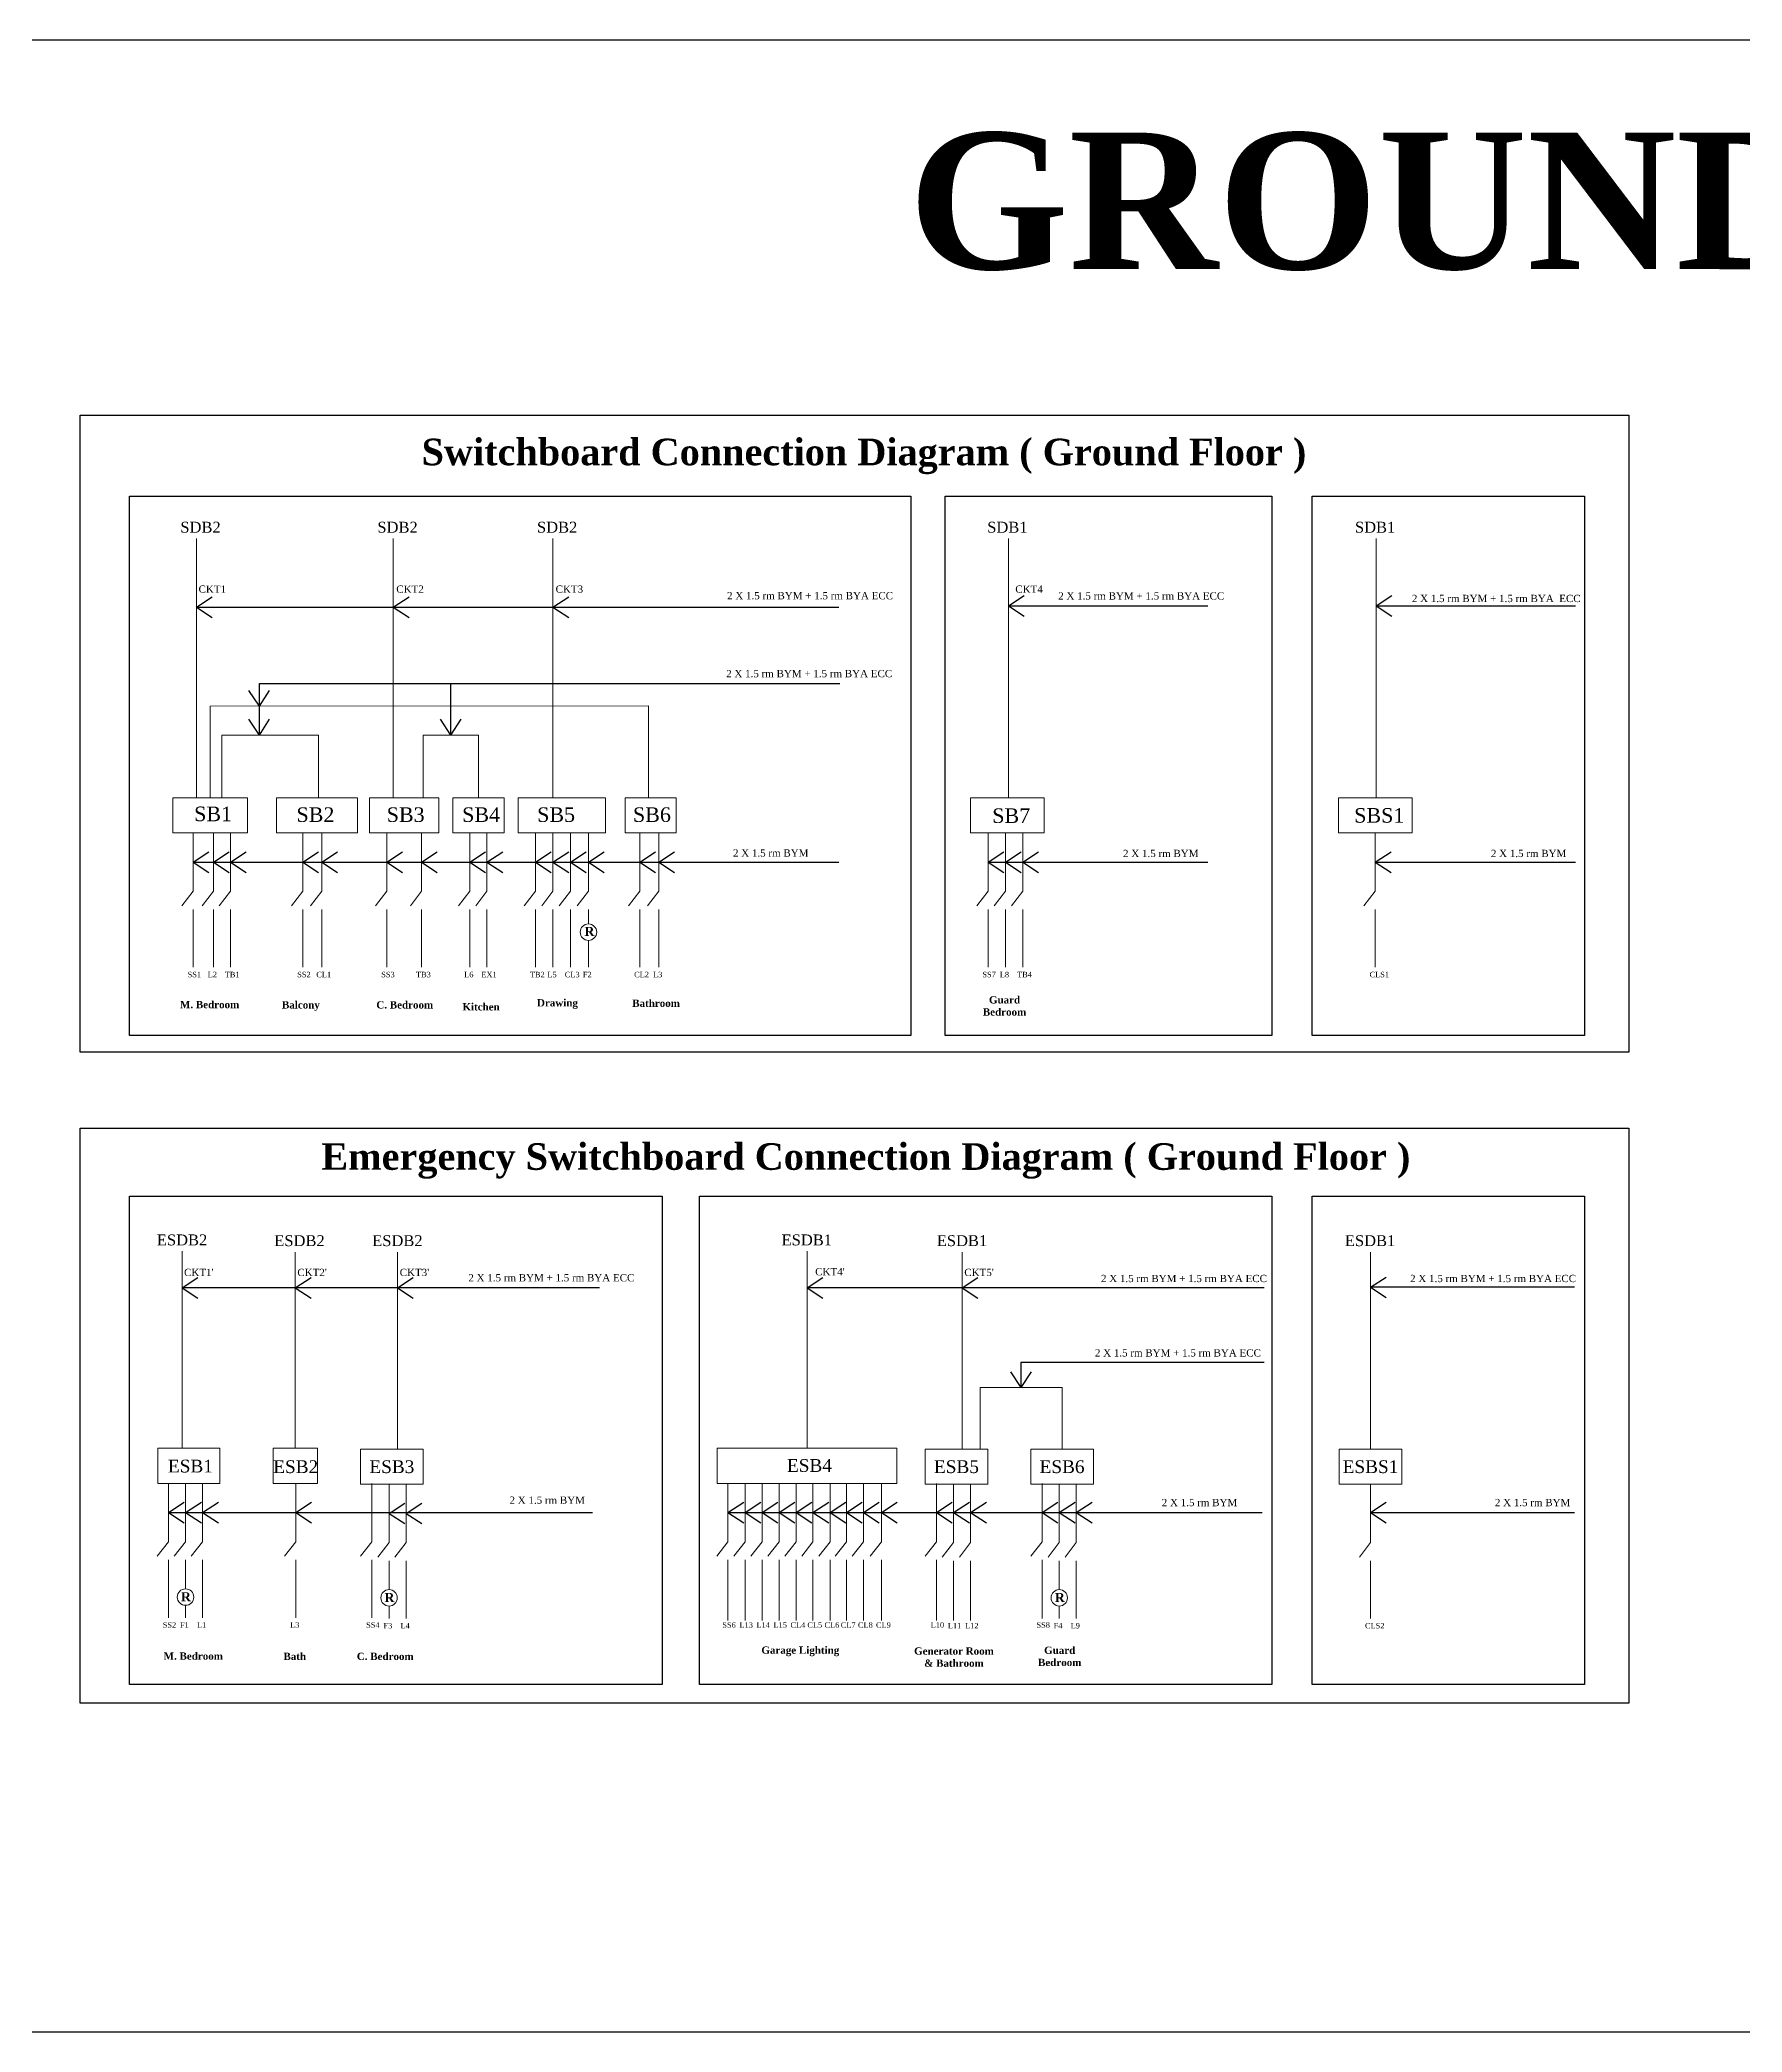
# Model space of a CAD drawing. Header units: inches. Extents: x -5775 to 2930, y 591 to 3437.
# Drawn here: x -3097 to -1946, y 2090 to 3437 of the extents above; entities that cross this region are included whole.
import ezdxf

# ---------------------------------------------------------------- set-up
doc = ezdxf.new("R2010")
doc.units = ezdxf.units.IN
doc.header["$LTSCALE"] = 20
doc.header["$MEASUREMENT"] = 0
doc.layers.add('Blue Box', color=5, linetype='Continuous', lineweight=5)
doc.layers.add('Red Box', color=1, linetype='Continuous', lineweight=5)
for name, color, linetype in [('Box Text', 25, 'Continuous'), ('SpecialText', 4, 'Continuous'), ('Text', 250, 'Continuous')]:
    doc.layers.add(name, color=color, linetype=linetype)
doc.styles.get("Standard").update_dxf_attribs({"font": 'times.ttf', "height": 6})

msp = doc.modelspace()

# ---------------------------------------------------------------- linework, layer by layer
at = {"layer": 'Blue Box'}
for p, q in [((-2991.5, 2924.2), (-2991.5, 3099.6)), ((-2858.4, 2924.2), (-2858.4, 3099.6)), ((-2750.4, 2924.2), (-2750.4, 3099.6)), ((-2442.5, 2924.2), (-2442.5, 3099.6)), ((-2193.8, 2924.2), (-2193.8, 3099.6)), ((-2982.2, 2986.2), (-2685.7, 2986.4)), ((-2982.2, 2924.2), (-2982.2, 2986.2)), ((-2685.7, 2986.4), (-2685.7, 2924.2)), ((-2974.3, 2924.2), (-2974.3, 2966.7)), ((-2974.3, 2966.7), (-2908.9, 2966.7)), ((-2908.9, 2966.7), (-2908.9, 2924.2)), ((-2838.2, 2924.2), (-2838.2, 2966.7)), ((-2838.2, 2966.7), (-2800.8, 2966.7)), ((-2800.8, 2966.7), (-2800.8, 2924.2)), ((-3007.5, 2924.2), (-2956.9, 2924.2)), ((-3007.5, 2900.5), (-3007.5, 2924.2)), ((-2956.9, 2924.2), (-2956.9, 2900.5)), ((-2937.2, 2924.2), (-2882.5, 2924.2)), ((-2937.2, 2900.5), (-2937.2, 2924.2)), ((-2882.5, 2924.2), (-2882.5, 2900.5)), ((-2874.5, 2924.2), (-2827.5, 2924.2)), ((-2874.5, 2900.5), (-2874.5, 2924.2)), ((-2827.5, 2924.2), (-2827.5, 2900.5)), ((-2818.1, 2924.2), (-2783.5, 2924.2)), ((-2818.1, 2900.5), (-2818.1, 2924.2)), ((-2783.5, 2924.2), (-2783.5, 2900.5)), ((-2773.9, 2924.2), (-2714.8, 2924.2)), ((-2773.9, 2900.5), (-2773.9, 2924.2)), ((-2714.8, 2924.2), (-2714.8, 2900.5)), ((-2701.5, 2924.2), (-2667, 2924.2)), ((-2701.5, 2900.5), (-2701.5, 2924.2)), ((-2667, 2924.2), (-2667, 2900.5)), ((-2468, 2924.2), (-2418.3, 2924.2)), ((-2468, 2900.5), (-2468, 2924.2)), ((-2418.3, 2924.2), (-2418.3, 2900.5)), ((-2219.3, 2924.2), (-2169.6, 2924.2)), ((-2219.3, 2900.5), (-2219.3, 2924.2)), ((-2169.6, 2924.2), (-2169.6, 2900.5)), ((-2956.9, 2900.5), (-3007.5, 2900.5)), ((-2993.6, 2900.5), (-2993.6, 2861.1)), ((-2980, 2900.5), (-2980, 2861.1)), ((-2968.5, 2900.5), (-2968.5, 2861.1)), ((-2882.5, 2900.5), (-2937.2, 2900.5)), ((-2919.5, 2900.5), (-2919.5, 2861.1)), ((-2906.6, 2900.5), (-2906.6, 2861.1)), ((-2827.5, 2900.5), (-2874.5, 2900.5)), ((-2862.7, 2900.5), (-2862.7, 2861.1)), ((-2839.2, 2900.5), (-2839.2, 2861.1)), ((-2783.5, 2900.5), (-2818.1, 2900.5)), ((-2806.5, 2900.5), (-2806.5, 2861.1)), ((-2795, 2900.5), (-2795, 2861.1)), ((-2714.8, 2900.5), (-2773.9, 2900.5)), ((-2762.1, 2900.5), (-2762.1, 2861.1)), ((-2750.4, 2900.5), (-2750.4, 2861.1)), ((-2738.6, 2900.5), (-2738.6, 2861.1)), ((-2726.4, 2900.5), (-2726.4, 2861.1)), ((-2667, 2900.5), (-2701.5, 2900.5)), ((-2691.7, 2900.5), (-2691.7, 2861.1)), ((-2678.9, 2900.5), (-2678.9, 2861.1)), ((-2418.3, 2900.5), (-2468, 2900.5)), ((-2456.2, 2900.5), (-2456.2, 2861.1)), ((-2444.5, 2900.5), (-2444.5, 2861.1)), ((-2432.7, 2900.5), (-2432.7, 2861.1)), ((-2169.6, 2900.5), (-2219.3, 2900.5)), ((-2194.5, 2900.5), (-2194.5, 2861.1)), ((-2993.6, 2861.1), (-3001.2, 2851.3)), ((-2980, 2861.1), (-2987.6, 2851.3)), ((-2968.5, 2861.1), (-2976.1, 2851.3)), ((-2919.5, 2861.1), (-2927.1, 2851.3)), ((-2906.6, 2861.1), (-2914.3, 2851.3)), ((-2862.7, 2861.1), (-2870.3, 2851.3)), ((-2839.2, 2861.1), (-2846.8, 2851.3)), ((-2806.5, 2861.1), (-2814.2, 2851.3)), ((-2795, 2861.1), (-2802.6, 2851.3)), ((-2762.1, 2861.1), (-2769.8, 2851.3)), ((-2750.4, 2861.1), (-2758, 2851.3)), ((-2738.6, 2861.1), (-2746.3, 2851.3)), ((-2726.4, 2861.1), (-2734, 2851.3)), ((-2691.7, 2861.1), (-2699.3, 2851.3)), ((-2678.9, 2861.1), (-2686.5, 2851.3)), ((-2456.2, 2861.1), (-2463.9, 2851.3)), ((-2444.5, 2861.1), (-2452.1, 2851.3)), ((-2432.7, 2861.1), (-2440.4, 2851.3)), ((-2194.5, 2861.1), (-2202.1, 2851.3)), ((-2993.6, 2848.8), (-2993.6, 2809.7)), ((-2980, 2848.8), (-2980, 2809.7)), ((-2968.5, 2848.8), (-2968.5, 2809.7)), ((-2919.5, 2848.8), (-2919.5, 2809.7)), ((-2906.6, 2848.8), (-2906.6, 2809.7)), ((-2862.7, 2848.8), (-2862.7, 2809.7)), ((-2839.2, 2848.8), (-2839.2, 2809.7)), ((-2806.5, 2848.8), (-2806.5, 2809.7)), ((-2795, 2848.8), (-2795, 2809.7)), ((-2762.1, 2848.8), (-2762.1, 2809.7)), ((-2750.4, 2848.8), (-2750.4, 2809.7)), ((-2738.6, 2848.8), (-2738.6, 2809.7)), ((-2726.4, 2848.8), (-2726.4, 2838.9)), ((-2691.7, 2848.8), (-2691.7, 2809.7)), ((-2678.9, 2848.8), (-2678.9, 2809.7)), ((-2456.2, 2848.8), (-2456.2, 2809.7)), ((-2444.5, 2848.8), (-2444.5, 2809.7)), ((-2432.7, 2848.8), (-2432.7, 2809.7)), ((-2194.5, 2848.8), (-2194.5, 2809.7)), ((-2726.4, 2827.8), (-2726.4, 2809.7))]:
    msp.add_line(p, q, dxfattribs=at)
msp.add_circle((-2726.4, 2833.4), 5.56, dxfattribs=at)
at = {"layer": 'Box Text'}
for p, q in [((-2485.3, 3128.3), (-2264.5, 3128.3)), ((-2485.3, 2763.6), (-2485.3, 3128.3)), ((-2264.5, 3128.3), (-2264.5, 2763.6)), ((-2237.2, 3128.3), (-2053, 3128.3)), ((-2237.2, 2763.6), (-2237.2, 3128.3)), ((-2053, 3128.3), (-2053, 2763.6)), ((-2264.5, 2763.6), (-2485.3, 2763.6)), ((-2053, 2763.6), (-2237.2, 2763.6)), ((-3036.6, 2655), (-2676.6, 2655)), ((-3036.6, 2324.8), (-3036.6, 2655)), ((-2676.6, 2655), (-2676.6, 2324.8)), ((-2651.4, 2655), (-2264.5, 2655)), ((-2651.4, 2324.8), (-2651.4, 2655)), ((-2264.5, 2655), (-2264.5, 2324.8)), ((-2237.2, 2655), (-2053, 2655)), ((-2237.2, 2324.8), (-2237.2, 2655)), ((-2053, 2655), (-2053, 2324.8)), ((-2676.6, 2324.8), (-3036.6, 2324.8)), ((-2264.5, 2324.8), (-2651.4, 2324.8)), ((-2053, 2324.8), (-2237.2, 2324.8))]:
    msp.add_line(p, q, dxfattribs=at)
for points in [[(-3070, 3182.9), (-2023, 3182.9), (-2023, 2752.3), (-3070, 2752.3)], [(-3036.6, 3128.3), (-2508.5, 3128.3), (-2508.5, 2763.6), (-3036.6, 2763.6)], [(-3070, 2700.8), (-2023, 2700.8), (-2023, 2312), (-3070, 2312)]]:
    msp.add_lwpolyline(points, close=True, dxfattribs=at)
at = {"layer": 'Red Box'}
for p, q in [((-3001, 2484.4), (-3001, 2617.6)), ((-2924.6, 2525.6), (-2924.6, 2617.1)), ((-2855.5, 2483.9), (-2855.5, 2617.1)), ((-2578.6, 2484.4), (-2578.6, 2617.6)), ((-2473.8, 2483.9), (-2473.8, 2617.1)), ((-2197.6, 2483.9), (-2197.6, 2617.1)), ((-2924.6, 2525.6), (-2924.6, 2484.4)), ((-2461.5, 2483.9), (-2461.5, 2525.6)), ((-2461.5, 2525.6), (-2406.2, 2525.6)), ((-2406.2, 2525.6), (-2406.2, 2483.9)), ((-3017.6, 2484.4), (-2975.7, 2484.4)), ((-3017.6, 2460.7), (-3017.6, 2484.4)), ((-2975.7, 2484.4), (-2975.7, 2460.7)), ((-2939.5, 2484.4), (-2909.7, 2484.4)), ((-2939.5, 2460.7), (-2939.5, 2484.4)), ((-2909.7, 2484.4), (-2909.7, 2460.7)), ((-2880.5, 2483.9), (-2838.1, 2483.9)), ((-2880.5, 2460.2), (-2880.5, 2483.9)), ((-2838.1, 2483.9), (-2838.1, 2460.2)), ((-2639.3, 2484.4), (-2517.9, 2484.4)), ((-2639.3, 2460.7), (-2639.3, 2484.4)), ((-2517.9, 2484.4), (-2517.9, 2460.7)), ((-2498.8, 2483.9), (-2456.5, 2483.9)), ((-2498.8, 2460.2), (-2498.8, 2483.9)), ((-2456.5, 2483.9), (-2456.5, 2460.2)), ((-2427.4, 2483.9), (-2385, 2483.9)), ((-2427.4, 2460.2), (-2427.4, 2483.9)), ((-2385, 2483.9), (-2385, 2460.2)), ((-2218.8, 2483.9), (-2176.4, 2483.9)), ((-2218.8, 2460.2), (-2218.8, 2483.9)), ((-2176.4, 2483.9), (-2176.4, 2460.2)), ((-2975.7, 2460.7), (-3017.6, 2460.7)), ((-3010.4, 2460.7), (-3010.4, 2421.2)), ((-2998.8, 2460.7), (-2998.8, 2421.2)), ((-2987.3, 2460.7), (-2987.3, 2421.2)), ((-2909.7, 2460.7), (-2939.5, 2460.7)), ((-2924.3, 2460.7), (-2924.3, 2421.2)), ((-2838.1, 2460.2), (-2880.5, 2460.2)), ((-2872.8, 2460.7), (-2872.8, 2421.2)), ((-2861.2, 2460.2), (-2861.2, 2420.7)), ((-2849.7, 2460.2), (-2849.7, 2420.7)), ((-2517.9, 2460.7), (-2639.3, 2460.7)), ((-2632.1, 2460.7), (-2632.1, 2421.2)), ((-2620.5, 2460.7), (-2620.5, 2421.2)), ((-2608.9, 2460.7), (-2608.9, 2421.2)), ((-2597.5, 2460.7), (-2597.5, 2421.2)), ((-2586, 2460.7), (-2586, 2421.2)), ((-2574.6, 2460.7), (-2574.6, 2421.2)), ((-2563, 2460.7), (-2563, 2421.2)), ((-2552, 2460.7), (-2552, 2421.2)), ((-2540.4, 2460.7), (-2540.4, 2421.2)), ((-2528.2, 2460.7), (-2528.2, 2421.2)), ((-2456.5, 2460.2), (-2498.8, 2460.2)), ((-2491.2, 2460.7), (-2491.2, 2421.2)), ((-2479.5, 2460.2), (-2479.5, 2420.7)), ((-2468, 2460.2), (-2468, 2420.7)), ((-2385, 2460.2), (-2427.4, 2460.2)), ((-2419.7, 2460.7), (-2419.7, 2421.2)), ((-2408.1, 2460.2), (-2408.1, 2420.7)), ((-2396.6, 2460.2), (-2396.6, 2420.7)), ((-2176.4, 2460.2), (-2218.8, 2460.2)), ((-2197.6, 2460.2), (-2197.6, 2420.7)), ((-3010.4, 2421.2), (-3018, 2411.4)), ((-2998.8, 2421.2), (-3006.4, 2411.4)), ((-2987.3, 2421.2), (-2994.9, 2411.4)), ((-2924.3, 2421.2), (-2931.9, 2411.4)), ((-2872.8, 2421.2), (-2880.5, 2411.4)), ((-2861.2, 2420.7), (-2868.8, 2410.9)), ((-2849.7, 2420.7), (-2857.3, 2410.9)), ((-2632.1, 2421.2), (-2639.7, 2411.4)), ((-2620.5, 2421.2), (-2628.1, 2411.4)), ((-2608.9, 2421.2), (-2616.6, 2411.4)), ((-2597.5, 2421.2), (-2605.1, 2411.4)), ((-2586, 2421.2), (-2593.6, 2411.4)), ((-2574.6, 2421.2), (-2582.2, 2411.4)), ((-2563, 2421.2), (-2570.6, 2411.4)), ((-2552, 2421.2), (-2559.6, 2411.4)), ((-2540.4, 2421.2), (-2548.1, 2411.4)), ((-2528.2, 2421.2), (-2535.9, 2411.4)), ((-2491.2, 2421.2), (-2498.8, 2411.4)), ((-2479.5, 2420.7), (-2487.2, 2410.9)), ((-2468, 2420.7), (-2475.6, 2410.9)), ((-2419.7, 2421.2), (-2427.3, 2411.4)), ((-2408.1, 2420.7), (-2415.7, 2410.9)), ((-2396.6, 2420.7), (-2404.2, 2410.9)), ((-2197.6, 2420.7), (-2205.2, 2410.9)), ((-3010.4, 2408.9), (-3010.4, 2369.8)), ((-2998.8, 2408.9), (-2998.8, 2389.4)), ((-2987.3, 2408.9), (-2987.3, 2369.8)), ((-2924.3, 2408.9), (-2924.3, 2369.8)), ((-2872.8, 2408.9), (-2872.8, 2369.8)), ((-2861.2, 2408.4), (-2861.2, 2388.9)), ((-2849.7, 2408.4), (-2849.7, 2369.3)), ((-2632.1, 2408.9), (-2632.1, 2368)), ((-2620.5, 2408.9), (-2620.5, 2368)), ((-2608.9, 2408.9), (-2608.9, 2368)), ((-2597.5, 2408.9), (-2597.5, 2368)), ((-2586, 2408.9), (-2586, 2368)), ((-2574.6, 2408.9), (-2574.6, 2368)), ((-2563, 2408.9), (-2563, 2368)), ((-2552, 2408.9), (-2552, 2368)), ((-2540.4, 2408.9), (-2540.4, 2368)), ((-2528.2, 2408.9), (-2528.2, 2368)), ((-2491.2, 2408.9), (-2491.2, 2368)), ((-2479.5, 2408.4), (-2479.5, 2368)), ((-2468, 2408.4), (-2468, 2368)), ((-2419.7, 2408.9), (-2419.7, 2369.3)), ((-2408.1, 2408.4), (-2408.1, 2388.9)), ((-2396.6, 2408.4), (-2396.6, 2369.3)), ((-2197.6, 2408.4), (-2197.6, 2369.3)), ((-2998.8, 2378.3), (-2998.8, 2369.8)), ((-2861.2, 2377.7), (-2861.2, 2369.3)), ((-2620.5, 2378.3), (-2620.5, 2369.8)), ((-2597.5, 2378.3), (-2597.5, 2369.8)), ((-2574.6, 2378.3), (-2574.6, 2369.8)), ((-2552, 2378.3), (-2552, 2369.8)), ((-2479.5, 2377.7), (-2479.5, 2369.3)), ((-2408.1, 2377.7), (-2408.1, 2369.3))]:
    msp.add_line(p, q, dxfattribs=at)
for centre in [(-2998.8, 2383.8), (-2861.2, 2383.3), (-2408.1, 2383.3)]:
    msp.add_circle(centre, 5.56, dxfattribs=at)
at = {"layer": 'SpecialText'}
for p, q in [((-5775.2, 3436.7), (-353.9, 3436.7)), ((2930, 2089.6), (-5775.2, 2089.6))]:
    msp.add_line(p, q, dxfattribs=at)
at = {"layer": 'Text'}
for p, q in [((-2991.5, 3053.2), (-2980.9, 3060.1)), ((-2858.4, 3053.2), (-2847.7, 3060.1)), ((-2750.4, 3053.2), (-2739.7, 3060.1)), ((-2442.5, 3054.1), (-2431.9, 3061)), ((-2193.8, 3054.1), (-2183.2, 3061)), ((-2991.5, 3053.2), (-2557.1, 3053.2)), ((-2991.5, 3053.2), (-2980.9, 3046.2)), ((-2858.4, 3053.2), (-2847.7, 3046.2)), ((-2750.4, 3053.2), (-2739.7, 3046.2)), ((-2442.5, 3054.1), (-2431.9, 3047.1)), ((-2442.5, 3054.1), (-2307.6, 3054.1)), ((-2193.8, 3054.1), (-2183.2, 3047.1)), ((-2193.8, 3054.1), (-2059, 3054.1)), ((-2948.9, 2986.2), (-2955.9, 2996.8)), ((-2948.9, 2966.7), (-2948.9, 3001.6)), ((-2948.9, 3001.6), (-2556.5, 3001.6)), ((-2948.9, 2986.2), (-2942, 2996.8)), ((-2819.5, 2966.7), (-2819.5, 3001.6)), ((-2948.9, 2966.7), (-2955.9, 2977.4)), ((-2948.9, 2966.7), (-2942, 2977.4)), ((-2819.5, 2966.7), (-2826.4, 2977.4)), ((-2819.5, 2966.7), (-2812.5, 2977.4)), ((-2993.6, 2880.8), (-2983, 2887.8)), ((-2980, 2880.8), (-2969.4, 2887.8)), ((-2968.5, 2880.8), (-2957.8, 2887.8)), ((-2919.5, 2880.8), (-2908.8, 2887.8)), ((-2906.6, 2880.8), (-2896, 2887.8)), ((-2862.7, 2880.8), (-2852.1, 2887.8)), ((-2839.2, 2880.8), (-2828.6, 2887.8)), ((-2806.5, 2880.8), (-2795.9, 2887.8)), ((-2795, 2880.8), (-2784.4, 2887.8)), ((-2762.1, 2880.8), (-2751.5, 2887.8)), ((-2750.4, 2880.8), (-2739.7, 2887.8)), ((-2738.6, 2880.8), (-2728, 2887.8)), ((-2726.4, 2880.8), (-2715.8, 2887.8)), ((-2691.7, 2880.8), (-2681.1, 2887.8)), ((-2678.9, 2880.8), (-2668.2, 2887.8)), ((-2456.2, 2880.8), (-2445.6, 2887.8)), ((-2444.5, 2880.8), (-2433.8, 2887.8)), ((-2432.7, 2880.8), (-2422.1, 2887.8)), ((-2194.5, 2880.8), (-2183.8, 2887.8)), ((-2993.6, 2880.8), (-2557.1, 2880.8)), ((-2993.6, 2880.8), (-2983, 2873.8)), ((-2980, 2880.8), (-2969.4, 2873.8)), ((-2968.5, 2880.8), (-2957.8, 2873.8)), ((-2919.5, 2880.8), (-2908.8, 2873.8)), ((-2906.6, 2880.8), (-2896, 2873.8)), ((-2862.7, 2880.8), (-2852.1, 2873.8)), ((-2839.2, 2880.8), (-2828.6, 2873.8)), ((-2806.5, 2880.8), (-2795.9, 2873.8)), ((-2795, 2880.8), (-2784.4, 2873.8)), ((-2762.1, 2880.8), (-2751.5, 2873.8)), ((-2750.4, 2880.8), (-2739.7, 2873.8)), ((-2738.6, 2880.8), (-2728, 2873.8)), ((-2726.4, 2880.8), (-2715.8, 2873.8)), ((-2691.7, 2880.8), (-2681.1, 2873.8)), ((-2678.9, 2880.8), (-2668.2, 2873.8)), ((-2456.2, 2880.8), (-2445.6, 2873.8)), ((-2456.2, 2880.8), (-2307.6, 2880.8)), ((-2444.5, 2880.8), (-2433.8, 2873.8)), ((-2432.7, 2880.8), (-2422.1, 2873.8)), ((-2194.5, 2880.8), (-2183.8, 2873.8)), ((-2194.5, 2880.8), (-2059, 2880.8)), ((-2197.6, 2593.3), (-2187, 2600.2)), ((-2197.6, 2593.3), (-2187, 2600.2)), ((-3001, 2592.9), (-2990.4, 2599.9)), ((-2718.9, 2592.9), (-3001, 2592.9)), ((-3001, 2592.9), (-2990.4, 2586)), ((-2924.6, 2592.9), (-2913.9, 2599.9)), ((-2924.6, 2592.9), (-2913.9, 2586)), ((-2855.5, 2592.9), (-2844.8, 2599.9)), ((-2855.5, 2592.9), (-2844.8, 2586)), ((-2578.6, 2592.9), (-2567.9, 2599.9)), ((-2578.6, 2592.9), (-2567.9, 2599.9)), ((-2578.6, 2592.9), (-2567.9, 2586)), ((-2269.6, 2592.9), (-2578.6, 2592.9)), ((-2578.6, 2592.9), (-2567.9, 2586)), ((-2473.8, 2592.9), (-2463.1, 2599.9)), ((-2473.8, 2592.9), (-2463.1, 2586)), ((-2197.6, 2593.3), (-2187, 2586.3)), ((-2059.7, 2593.3), (-2197.6, 2593.3)), ((-2197.6, 2593.3), (-2187, 2586.3)), ((-2433.8, 2525.6), (-2440.8, 2536.2)), ((-2433.8, 2525.6), (-2433.8, 2542.6)), ((-2433.8, 2542.6), (-2269.6, 2542.6)), ((-2433.8, 2525.6), (-2426.9, 2536.2)), ((-3010.4, 2441), (-2999.7, 2447.9)), ((-3010.4, 2441), (-2723.6, 2441)), ((-3010.4, 2441), (-2999.7, 2434)), ((-2998.8, 2441), (-2988.1, 2447.9)), ((-2998.8, 2441), (-2988.1, 2434)), ((-2987.3, 2441), (-2976.6, 2447.9)), ((-2987.3, 2441), (-2976.6, 2434)), ((-2924.3, 2441), (-2913.6, 2447.9)), ((-2924.3, 2441), (-2913.6, 2434)), ((-2861.2, 2440.4), (-2850.6, 2447.4)), ((-2861.2, 2440.4), (-2850.6, 2433.5)), ((-2849.7, 2440.4), (-2839, 2447.4)), ((-2849.7, 2440.4), (-2839, 2433.5)), ((-2632.1, 2441), (-2621.4, 2447.9)), ((-2632.1, 2441), (-2621.4, 2434)), ((-2632.1, 2441), (-2608.9, 2441)), ((-2620.5, 2441), (-2609.8, 2447.9)), ((-2620.5, 2441), (-2609.8, 2434)), ((-2608.9, 2441), (-2598.3, 2447.9)), ((-2608.9, 2441), (-2598.3, 2434)), ((-2608.9, 2441), (-2574.6, 2441)), ((-2597.5, 2441), (-2586.9, 2447.9)), ((-2597.5, 2441), (-2586.9, 2434)), ((-2586, 2441), (-2575.3, 2447.9)), ((-2586, 2441), (-2575.3, 2434)), ((-2574.6, 2441), (-2563.9, 2447.9)), ((-2574.6, 2441), (-2563.9, 2434)), ((-2574.6, 2441), (-2540.4, 2441)), ((-2563, 2441), (-2552.4, 2447.9)), ((-2563, 2441), (-2552.4, 2434)), ((-2552, 2441), (-2541.3, 2447.9)), ((-2552, 2441), (-2541.3, 2434)), ((-2540.4, 2441), (-2529.8, 2447.9)), ((-2540.4, 2441), (-2529.8, 2434)), ((-2540.4, 2441), (-2528.2, 2441)), ((-2528.2, 2441), (-2517.6, 2447.9)), ((-2528.2, 2441), (-2517.6, 2434)), ((-2528.2, 2441), (-2270.9, 2441)), ((-2491.2, 2441), (-2480.5, 2447.9)), ((-2491.2, 2441), (-2480.5, 2434)), ((-2479.5, 2441), (-2468.9, 2448)), ((-2479.5, 2441), (-2468.9, 2434.1)), ((-2468, 2441), (-2457.3, 2448)), ((-2468, 2441), (-2457.3, 2434.1)), ((-2419.7, 2441), (-2409.1, 2447.9)), ((-2419.7, 2441), (-2409.1, 2434)), ((-2408.1, 2441), (-2397.4, 2447.9)), ((-2408.1, 2441), (-2397.4, 2434)), ((-2396.6, 2441), (-2385.9, 2447.9)), ((-2396.6, 2441), (-2385.9, 2434)), ((-2197.6, 2441), (-2187, 2448)), ((-2197.6, 2441), (-2187, 2434.1)), ((-2197.6, 2441), (-2059.7, 2441))]:
    msp.add_line(p, q, dxfattribs=at)

# ---------------------------------------------------------------- texts
at = {"layer": 'Blue Box', "attachment_point": 1}
for s, insert, char_height, width in [('SDB2', (-3002.3, 3110.9), 7.38, 18.75), ('SDB2', (-2869.1, 3110.9), 7.38, 18.75), ('SDB2', (-2761.2, 3110.9), 7.38, 18.75), ('SDB1', (-2456.8, 3110.9), 7.38, 18.75), ('SDB1', (-2208.2, 3110.9), 7.38, 18.75), ('CKT1', (-2990, 3067.8), 4.92, 27.496), ('CKT2', (-2856.3, 3067.8), 4.92, 27.496), ('CKT3', (-2748.6, 3067.8), 4.92, 27.496), ('CKT4', (-2437.8, 3067.8), 4.92, 27.496), ('SB1', (-2993, 2918.3), 9.85, 24.732), ('SB2', (-2923.8, 2917.8), 9.85, 24.732), ('SB3', (-2862.8, 2917.8), 9.85, 24.732), ('SB4', (-2811.8, 2917.8), 9.85, 24.732), ('SB5', (-2761.1, 2917.8), 9.85, 24.732), ('SB6', (-2696.3, 2917.8), 9.85, 24.732), ('SB7', (-2453.4, 2917.1), 9.85, 24.732), ('SBS1', (-2208.7, 2917.3), 9.85, 24.732), ('{\\fTimes New Roman|b1|i0|c0|p18;R}', (-2729.1, 2837), 6.154, 11.114), ('SS1', (-2997.4, 2806.6), 3.69, 17.68), ('L2', (-2983.8, 2806.6), 3.69, 17.68), ('TB1', (-2972.3, 2806.6), 3.69, 17.68), ('SS2', (-2923.3, 2806.6), 3.69, 17.68), ('CL1', (-2910.4, 2806.6), 3.69, 17.68), ('SS3', (-2866.5, 2806.6), 3.69, 17.68), ('TB3', (-2843, 2806.6), 3.69, 17.68), ('L6', (-2810.4, 2806.6), 3.69, 17.68), ('EX1', (-2798.8, 2806.6), 3.69, 17.68), ('TB2', (-2766, 2806.6), 3.69, 17.68), ('L5', (-2754.2, 2806.6), 3.69, 17.68), ('CL3', (-2742.4, 2806.6), 3.69, 17.68), ('F2', (-2730.2, 2806.6), 3.69, 17.68), ('CL2', (-2695.5, 2806.6), 3.69, 17.68), ('L3', (-2682.7, 2806.6), 3.69, 17.68), ('SS7', (-2460.1, 2806.6), 3.69, 17.68), ('L8', (-2448.3, 2806.6), 3.69, 17.68), ('TB4', (-2436.6, 2806.6), 3.69, 17.68), ('CLS1', (-2198.3, 2806.6), 3.69, 17.68)]:
    msp.add_mtext(s, dxfattribs=dict(at, insert=insert, char_height=char_height, width=width))
at = {"layer": 'Red Box', "attachment_point": 1}
for s, insert, char_height, width in [('ESDB2', (-3018.2, 2629), 7.38, 18.75), ('ESDB2', (-2938.8, 2628.5), 7.38, 18.75), ('ESDB2', (-2872.6, 2628.5), 7.38, 18.75), ('ESDB1', (-2595.8, 2629), 7.38, 18.75), ('ESDB1', (-2490.9, 2628.5), 7.38, 18.75), ('ESDB1', (-2215, 2628.5), 7.38, 18.75), ("CKT1'", (-2999.8, 2605.8), 4.92, 27.496), ("CKT2'", (-2923.2, 2605.8), 4.92, 27.496), ("CKT3'", (-2854, 2605.8), 4.92, 27.496), ("CKT4'", (-2573.1, 2606.3), 4.92, 27.496), ("CKT5'", (-2472.3, 2605.8), 4.92, 27.496), ('^IESB1', (-3010.7, 2476.7), 8.62, 24.732), ('^IESB2', (-2939.5, 2476.3), 8.62, 24.732), ('^IESB3', (-2874.5, 2476.3), 8.62, 24.732), ('^IESB4', (-2592.2, 2477.1), 8.62, 24.732), ('^IESB5', (-2492.8, 2476.3), 8.62, 24.732), ('^IESB6', (-2421.4, 2476.3), 8.62, 24.732), ('^IESBS1', (-2216.5, 2476.3), 8.62, 24.732), ('{\\fTimes New Roman|b1|i0|c0|p18;R}', (-3001.9, 2387.1), 6.154, 11.114), ('{\\fTimes New Roman|b1|i0|c0|p18;R}', (-2864.3, 2386.6), 6.154, 11.114), ('{\\fTimes New Roman|b1|i0|c0|p18;R}', (-2411.1, 2386.6), 6.154, 11.114), ('SS2', (-3014.2, 2366.8), 3.69, 17.68), ('F1', (-3002.6, 2366.8), 3.69, 17.68), ('L1', (-2991.1, 2366.8), 3.69, 17.68), ('L3', (-2928.1, 2366.8), 3.69, 17.68), ('SS4', (-2876.7, 2366.8), 3.69, 17.68), ('F3', (-2865, 2366.3), 3.69, 17.68), ('L4', (-2853.5, 2366.3), 3.69, 17.68), ('SS6', (-2635.9, 2366.8), 3.69, 17.68), ('L13', (-2624.3, 2366.8), 3.69, 17.68), ('L14', (-2612.8, 2366.8), 3.69, 17.68), ('L15', (-2601.3, 2366.8), 3.69, 17.68), ('CL4', (-2589.8, 2366.8), 3.69, 17.68), ('CL5', (-2578.4, 2366.8), 3.69, 17.68), ('CL6', (-2566.8, 2366.8), 3.69, 17.68), ('CL7', (-2555.8, 2366.8), 3.69, 17.68), ('CL8', (-2544.2, 2366.8), 3.69, 17.68), ('CL9', (-2532, 2366.8), 3.69, 17.68), ('L10', (-2495, 2366.8), 3.69, 17.68), ('L11', (-2483.4, 2366.3), 3.69, 17.68), ('L12', (-2471.8, 2366.3), 3.69, 17.68), ('SS8', (-2423.5, 2366.8), 3.69, 17.68), ('F4', (-2411.9, 2366.3), 3.69, 17.68), ('L9', (-2400.4, 2366.3), 3.69, 17.68), ('CLS2', (-2201.4, 2366.3), 3.69, 17.68)]:
    msp.add_mtext(s, dxfattribs=dict(at, insert=insert, char_height=char_height, width=width))
at = {"layer": 'SpecialText', "insert": (-2510.1, 3374.1), "char_height": 92.308, "width": 2110.222, "attachment_point": 1}
msp.add_mtext('{\\fTimes New Roman|b1|i0|c0|p18;GROUND  FLOOR}', dxfattribs=at)
at = {"layer": 'Text'}
for s, insert, char_height, width, attachment_point in [('{\\fTimes New Roman|b1|i0|c0|p18;Switchboard Connection Diagram ( Ground Floor )}', (-2839.2, 3167.1), 18, 626.194, 1), ('2 X 1.5 rm BYM + 1.5 rm BYA ECC', (-2632.7, 3063.4), 4.923, 122.799, 1), ('2 X 1.5 rm BYM + 1.5 rm BYA ECC', (-2408.8, 3063.2), 4.923, 122.799, 1), ('2 X 1.5 rm BYM + 1.5 rm BYA  ECC', (-2169.7, 3061.5), 4.923, 122.799, 1), ('2 X 1.5 rm BYM + 1.5 rm BYA ECC', (-2633.3, 3010.7), 4.923, 122.799, 1), ('2 X 1.5 rm BYM ', (-2628.7, 2889.4), 4.923, 122.799, 1), ('2 X 1.5 rm BYM ', (-2365, 2889.1), 4.923, 122.799, 1), ('2 X 1.5 rm BYM ', (-2116.3, 2889.1), 4.923, 122.799, 1), ('{\\fTimes New Roman|b1|i0|c0|p18;Guard Bedroom}', (-2445.1, 2790.1), 4.923, 42.65, 2), ('{\\fTimes New Roman|b1|i0|c0|p18;M. Bedroom}', (-2962.5, 2786.9), 4.923, 42.646, 3), ('{\\fTimes New Roman|b1|i0|c0|p18;Balcony}', (-2908, 2786.7), 4.923, 25.927, 3), ('{\\fTimes New Roman|b1|i0|c0|p18;C. Bedroom}', (-2869.8, 2786.7), 4.923, 43.178, 1), ('{\\fTimes New Roman|b1|i0|c0|p18;Kitchen}', (-2811.6, 2785.4), 4.923, 25.927, 1), ('{\\fTimes New Roman|b1|i0|c0|p18;Drawing}', (-2761.2, 2788.1), 4.923, 25.927, 1), ('{\\fTimes New Roman|b1|i0|c0|p18;Bathroom}', (-2696.8, 2787.8), 4.923, 25.927, 1), ('{\\fTimes New Roman|b1|i0|c0|p18;Emergency Switchboard Connection Diagram ( Ground Floor )}', (-2907, 2690.7), 18, 811.085, 1), ('2 X 1.5 rm BYM + 1.5 rm BYA ECC', (-2807.6, 2602.2), 4.923, 122.799, 1), ('2 X 1.5 rm BYM + 1.5 rm BYA ECC', (-2379.9, 2601.7), 4.923, 122.799, 1), ('2 X 1.5 rm BYM + 1.5 rm BYA ECC', (-2170.9, 2601.7), 4.923, 122.799, 1), ('2 X 1.5 rm BYM + 1.5 rm BYA ECC', (-2384, 2551.4), 4.923, 122.799, 1), ('2 X 1.5 rm BYM', (-2779.8, 2451.8), 4.923, 122.799, 1), ('2 X 1.5 rm BYM', (-2338.8, 2450.2), 4.923, 122.799, 1), ('2 X 1.5 rm BYM', (-2113.6, 2450.2), 4.923, 122.799, 1), ('{\\fTimes New Roman|b1|i0|c0|p18;M. Bedroom}', (-3013.6, 2346.4), 4.923, 40.202, 1), ('{\\fTimes New Roman|b1|i0|c0|p18;Bath}', (-2932.6, 2346.2), 4.923, 25.927, 1), ('{\\fTimes New Roman|b1|i0|c0|p18;C. Bedroom}', (-2883, 2346.2), 4.923, 42.65, 1), ('{\\fTimes New Roman|b1|i0|c0|p18;Garage Lighting}', (-2609.5, 2350.4), 4.923, 65.451, 1), ('{\\fTimes New Roman|b1|i0|c0|p18;Generator Room \\P& Bathroom}', (-2479.3, 2349.8), 4.923, 61.877, 2), ('{\\fTimes New Roman|b1|i0|c0|p18;Guard Bedroom}', (-2407.8, 2350.3), 4.923, 42.65, 2)]:
    msp.add_mtext(s, dxfattribs=dict(at, insert=insert, char_height=char_height, width=width, attachment_point=attachment_point))

doc.saveas('drawing.dxf')
